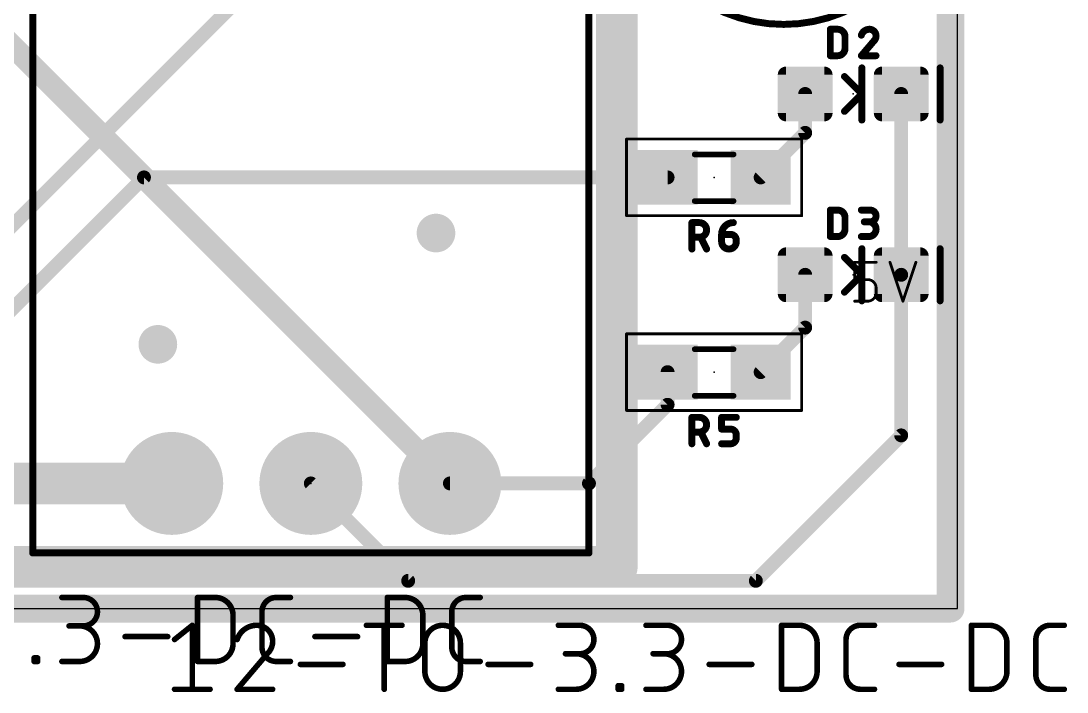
# Model space of a CAD drawing. Extents: x -0.3 to 81.4, y -1.5 to 30.2.
# Drawn here: x 62.27 to 81.38, y -1.52 to 10.73 of the extents above; entities that cross this region are included whole.
import ezdxf

# ---------------------------------------------------------------- set-up
doc = ezdxf.new("R2010")
doc.units = 0
for name, color, linetype in [('1', 12, 'CONTINUOUS'), ('16', 132, 'CONTINUOUS'), ('17', 110, 'CONTINUOUS'), ('18', 110, 'CONTINUOUS'), ('20', 31, 'CONTINUOUS'), ('21', 253, 'CONTINUOUS'), ('23', 53, 'CONTINUOUS'), ('25', 253, 'CONTINUOUS'), ('39', 12, 'CONTINUOUS'), ('51', 253, 'CONTINUOUS')]:
    doc.layers.add(name, color=color, linetype=linetype)

# ---------------------------------------------------------------- blocks, each defined once
blk = doc.blocks.new('RECT160000X160000R30')
at = {"const_width": 0.15}
blk.add_lwpolyline([(0.425, -0.35), (0.425, 0.35, 0.4142), (0.35, 0.425), (-0.35, 0.425, 0.4142), (-0.425, 0.35), (-0.425, -0.35, 0.4142), (-0.35, -0.425), (0.35, -0.425, 0.4142)], format="xyb", close=True, dxfattribs=at)
blk.add_solid([(-0.3754, -0.3754), (0.3754, -0.3754), (-0.3754, 0.3754), (0.3754, 0.3754)])
blk = doc.blocks.new('RECT')
blk.add_solid([(-0.5, -0.5), (0.5, -0.5), (-0.5, 0.5), (0.5, 0.5)])
blk = doc.blocks.new('ROUNDP')
at = {"const_width": 0.5}
blk.add_lwpolyline([(0, -0.25, 1), (0, 0.25, 1), (0, -0.25)], format="xyb", dxfattribs=at)
blk = doc.blocks.new('ROUNDV')
at = {"const_width": 0.5}
blk.add_lwpolyline([(0, -0.25, 1), (0, 0.25, 1), (0, -0.25)], format="xyb", dxfattribs=at)

msp = doc.modelspace()

# ---------------------------------------------------------------- linework, layer by layer
at = {"layer": '1'}
for points, const_width in [([(79.248, 29.972), (79.248, 0)], 0.508), ([(59.436, 4.318), (69.342, 14.224)], 0.254), ([(76.593, 8.687), (76.593, 9.398)], 0.254), ([(78.347, 6.096), (78.347, 9.398)], 0.254), ([(75.78, 7.874), (76.593, 8.687)], 0.254), ([(59.436, 2.794), (64.516, 7.874)], 0.254), ([(64.516, 7.874), (74.08, 7.874)], 0.254), ([(76.593, 5.131), (76.593, 6.096)], 0.254), ([(78.347, 3.163), (78.347, 6.096)], 0.254), ([(75.78, 4.318), (76.593, 5.131)], 0.254), ([(74.08, 3.722), (74.08, 4.318)], 0.254), ([(72.644, 2.286), (74.08, 3.722)], 0.254), ([(75.692, 0.508), (78.347, 3.163)], 0.254), ([(65.024, 2.286), (61.0833, 2.286)], 0.762), ([(67.564, 2.286), (69.342, 0.508)], 0.254), ([(70.104, 2.286), (72.644, 2.286)], 0.254), ([(69.342, 0.508), (75.692, 0.508)], 0.254), ([(79.248, 0), (29.464, 0)], 0.508)]:
    msp.add_lwpolyline(points, dxfattribs=dict(at, const_width=const_width))
for points, const_width in [([(76.6565, 9.398, 1), (76.5295, 9.398)], 0.127), ([(78.4105, 9.398, 1), (78.2835, 9.398)], 0.127), ([(76.6379, 8.6421, 1), (76.5481, 8.7319)], 0.127), ([(76.5295, 8.687, 1), (76.6565, 8.687)], 0.127), ([(64.516, 7.9375, 1), (64.516, 7.8105)], 0.127), ([(64.5609, 7.8291, 1), (64.4711, 7.9189)], 0.127), ([(74.08, 7.8105, 1), (74.08, 7.9375)], 0.127), ([(75.7351, 7.9189, 1), (75.8249, 7.8291)], 0.127), ([(76.6565, 6.096, 1), (76.5295, 6.096)], 0.127), ([(78.4105, 6.096, 1), (78.2835, 6.096)], 0.127), ([(78.2835, 6.096, 1), (78.4105, 6.096)], 0.127), ([(76.5295, 5.131, 1), (76.6565, 5.131)], 0.127), ([(76.6379, 5.0861, 1), (76.5481, 5.1759)], 0.127), ([(74.1435, 4.318, 1), (74.0165, 4.318)], 0.127), ([(75.7351, 4.3629, 1), (75.8249, 4.2731)], 0.127), ([(74.1249, 3.6771, 1), (74.0351, 3.7669)], 0.127), ([(74.0165, 3.722, 1), (74.1435, 3.722)], 0.127), ([(78.3919, 3.1181, 1), (78.3021, 3.2079)], 0.127), ([(78.2835, 3.163, 1), (78.4105, 3.163)], 0.127), ([(65.024, 2.0955, 1), (65.024, 2.4765)], 0.381), ([(67.6089, 2.3309, 1), (67.5191, 2.2411)], 0.127), ([(70.104, 2.3495, 1), (70.104, 2.2225)], 0.127), ([(72.5991, 2.3309, 1), (72.6889, 2.2411)], 0.127), ([(72.644, 2.2225, 1), (72.644, 2.3495)], 0.127), ([(69.342, 0.5715, 1), (69.342, 0.4445)], 0.127), ([(69.2971, 0.4631, 1), (69.3869, 0.5529)], 0.127), ([(75.6471, 0.5529, 1), (75.7369, 0.4631)], 0.127), ([(75.692, 0.4445, 1), (75.692, 0.5715)], 0.127), ([(79.248, -0.127, 1), (79.248, 0.127)], 0.254), ([(79.121, 0, 1), (79.375, 0)], 0.254)]:
    msp.add_lwpolyline(points, format="xyb", dxfattribs=dict(at, const_width=const_width))
at = {"layer": '16'}
for points, const_width in [([(73.152, 0.762), (73.152, 28.194)], 0.762), ([(70.104, 2.286), (60.96, 11.43)], 0.4064), ([(29.972, 0.762), (73.152, 0.762)], 0.762)]:
    msp.add_lwpolyline(points, dxfattribs=dict(at, const_width=const_width))
for points, const_width in [([(70.0322, 2.2142, 1), (70.1758, 2.3578)], 0.2032), ([(73.152, 0.5715, 1), (73.152, 0.9525)], 0.381), ([(72.9615, 0.762, 1), (73.3425, 0.762)], 0.381)]:
    msp.add_lwpolyline(points, format="xyb", dxfattribs=dict(at, const_width=const_width))
at = {"layer": '20'}
for p, q in [((79.375, 0), (79.375, 29.591)), ((0, 0), (79.375, 0))]:
    msp.add_line(p, q, dxfattribs=at)
at = {"layer": '21'}
for points, const_width in [([(62.484, 2.286), (62.484, 18.796)], 0.127), ([(72.644, 18.796), (72.644, 2.286)], 0.127), ([(79.0575, 9.8742), (79.0575, 8.9218)], 0.127), ([(79.0575, 6.5723), (79.0575, 5.6198)], 0.127), ([(77.4954, 6.0085), (77.4954, 6.3246)], 0.0508), ([(77.4954, 6.3246), (77.8905, 6.3246)], 0.0508), ([(78.1417, 6.3246), (78.3788, 5.6134)], 0.0508), ([(78.3788, 5.6134), (78.6158, 6.3246)], 0.0508), ([(77.7325, 6.0085), (77.4954, 6.0085)], 0.0508), ([(77.8905, 5.7714), (77.8905, 5.8505)], 0.0508), ([(77.4954, 5.6134), (77.7325, 5.6134)], 0.0508), ([(62.484, 1.016), (62.484, 2.286)], 0.127), ([(72.644, 1.016), (72.644, 2.286)], 0.127), ([(67.564, 1.016), (62.484, 1.016)], 0.127), ([(67.564, 1.016), (72.644, 1.016)], 0.127)]:
    msp.add_lwpolyline(points, dxfattribs=dict(at, const_width=const_width))
for points, const_width in [([(79.0893, 9.8742, 1), (79.0258, 9.8742)], 0.0635), ([(79.0258, 8.9218, 1), (79.0893, 8.9218)], 0.0635), ([(79.0893, 6.5723, 1), (79.0258, 6.5723)], 0.0635), ([(77.5081, 6.3246, 1), (77.4827, 6.3246)], 0.0254), ([(77.4954, 6.3373, 1), (77.4954, 6.3119)], 0.0254), ([(77.8905, 6.3119, 1), (77.8905, 6.3373)], 0.0254), ([(78.1537, 6.3286, 1), (78.1296, 6.3206)], 0.0254), ([(78.6279, 6.3206, 1), (78.6038, 6.3286)], 0.0254), ([(77.4954, 6.0212, 1), (77.4954, 5.9958)], 0.0254), ([(77.4827, 6.0085, 1), (77.5081, 6.0085)], 0.0254), ([(77.8905, 5.8505, 0.4142), (77.7325, 6.0085)], 0.0508), ([(77.7325, 6.0212, 1), (77.7325, 5.9958)], 0.0254), ([(77.7325, 5.9958, 1), (77.7325, 6.0212)], 0.0254), ([(77.7325, 5.6134, 0.4142), (77.8905, 5.7714)], 0.0508), ([(77.9032, 5.8505, 1), (77.8778, 5.8505)], 0.0254), ([(77.8778, 5.8505, 1), (77.9032, 5.8505)], 0.0254), ([(77.9032, 5.7714, 1), (77.8778, 5.7714)], 0.0254), ([(77.8778, 5.7714, 1), (77.9032, 5.7714)], 0.0254), ([(77.4954, 5.6261, 1), (77.4954, 5.6007)], 0.0254), ([(77.7325, 5.6261, 1), (77.7325, 5.6007)], 0.0254), ([(77.7325, 5.6007, 1), (77.7325, 5.6261)], 0.0254), ([(78.3667, 5.6174, 1), (78.3908, 5.6094)], 0.0254), ([(78.3667, 5.6094, 1), (78.3908, 5.6174)], 0.0254), ([(79.0258, 5.6198, 1), (79.0893, 5.6198)], 0.0635), ([(62.5158, 2.286, 1), (62.4522, 2.286)], 0.0635), ([(62.4522, 2.286, 1), (62.5158, 2.286)], 0.0635), ([(72.6758, 2.286, 1), (72.6123, 2.286)], 0.0635), ([(72.6123, 2.286, 1), (72.6758, 2.286)], 0.0635), ([(62.4522, 1.016, 1), (62.5158, 1.016)], 0.0635), ([(62.484, 1.0477, 1), (62.484, 0.9843)], 0.0635), ([(67.564, 1.0477, 1), (67.564, 0.9843)], 0.0635), ([(67.564, 0.9843, 1), (67.564, 1.0477)], 0.0635), ([(72.6123, 1.016, 1), (72.6758, 1.016)], 0.0635), ([(72.644, 0.9843, 1), (72.644, 1.0477)], 0.0635)]:
    msp.add_lwpolyline(points, format="xyb", dxfattribs=dict(at, const_width=const_width))
at = {"layer": '23'}
for p in [(77.47, 9.398), (74.93, 7.874), (77.47, 6.096), (74.93, 4.318), (67.564, 2.286)]:
    msp.add_point(p, dxfattribs=at)
at = {"layer": '25'}
for points, const_width in [([(77.0525, 10.6109, 1), (77.0525, 10.5473)], 0.0635), ([(77.0842, 10.5791, 1), (77.0207, 10.5791)], 0.0635), ([(77.1865, 10.6109, 1), (77.1865, 10.5473)], 0.0635), ([(77.3206, 10.445, 0.4142), (77.1865, 10.5791)], 0.127), ([(77.1865, 10.5473, 1), (77.1865, 10.6109)], 0.0635), ([(77.7669, 10.5791, 0.3252), (77.6194, 10.4719)], 0.127), ([(77.5892, 10.4816, 1), (77.6496, 10.4621)], 0.0635), ([(77.8875, 10.4584, 0.4142), (77.7669, 10.5791)], 0.127), ([(77.7669, 10.6108, 1), (77.7669, 10.5473)], 0.0635), ([(77.7669, 10.5474, 1), (77.7669, 10.6108)], 0.0635), ([(77.8473, 10.3646, 0.2053), (77.8875, 10.4584)], 0.127), ([(77.9193, 10.4584, 1), (77.8558, 10.4584)], 0.0635), ([(77.3523, 10.445, 1), (77.2888, 10.445)], 0.0635), ([(77.2888, 10.445, 1), (77.3523, 10.445)], 0.0635), ([(77.8254, 10.3876, 1), (77.8692, 10.3416)], 0.0635), ([(77.8715, 10.344, 1), (77.8231, 10.3852)], 0.0635), ([(77.8558, 10.4584, 1), (77.9193, 10.4584)], 0.0635), ([(77.0525, 10.1283, 1), (77.0525, 10.0648)], 0.0635), ([(77.0207, 10.0965, 1), (77.0842, 10.0965)], 0.0635), ([(77.1865, 10.0965, 0.4142), (77.3206, 10.2306)], 0.127), ([(77.1865, 10.1282, 1), (77.1865, 10.0648)], 0.0635), ([(77.1865, 10.0648, 1), (77.1865, 10.1283)], 0.0635), ([(77.3523, 10.2306, 1), (77.2888, 10.2306)], 0.0635), ([(77.2888, 10.2306, 1), (77.3523, 10.2306)], 0.0635), ([(77.6194, 10.1283, 1), (77.6194, 10.0648)], 0.0635), ([(77.5952, 10.1171, 1), (77.6436, 10.0759)], 0.0635), ([(77.8875, 10.0648, 1), (77.8875, 10.1283)], 0.0635), ([(77.0525, 7.3089, 1), (77.0525, 7.2454)], 0.0635), ([(77.0842, 7.2771, 1), (77.0207, 7.2771)], 0.0635), ([(77.1865, 7.3089, 1), (77.1865, 7.2454)], 0.0635), ([(77.3206, 7.143, 0.4142), (77.1865, 7.2771)], 0.127), ([(77.1865, 7.2454, 1), (77.1865, 7.3089)], 0.0635), ([(77.6194, 7.3089, 1), (77.6194, 7.2454)], 0.0635), ([(77.7803, 7.3089, 1), (77.7803, 7.2454)], 0.0635), ([(77.7803, 7.0626, 1), (77.7803, 7.2771)], 0.127), ([(77.7803, 7.2454, 1), (77.7803, 7.3089)], 0.0635), ([(74.5248, 7.0803, 1), (74.5248, 7.0168)], 0.0635), ([(74.5566, 7.0485, 1), (74.4931, 7.0485)], 0.0635), ([(74.6589, 7.0803, 1), (74.6589, 7.0168)], 0.0635), ([(74.6589, 6.7804, 1), (74.6589, 7.0485)], 0.127), ([(74.6589, 7.0168, 1), (74.6589, 7.0803)], 0.0635), ([(75.2816, 7.0485, 0.4142), (75.0671, 6.834)], 0.127), ([(75.2816, 7.0168, 1), (75.2816, 7.0802)], 0.0635), ([(77.3523, 7.143, 1), (77.2888, 7.143)], 0.0635), ([(77.2888, 7.143, 1), (77.3523, 7.143)], 0.0635), ([(77.673, 7.0944, 1), (77.673, 7.0309)], 0.0635), ([(77.7535, 6.7945, 1), (77.7535, 7.0626)], 0.127), ([(77.7535, 7.0944, 1), (77.7535, 7.0309)], 0.0635), ([(77.7803, 7.0944, 1), (77.7803, 7.0309)], 0.0635), ([(77.7803, 7.0309, 1), (77.7803, 7.0944)], 0.0635), ([(75.0671, 6.8658, 1), (75.0671, 6.8023)], 0.0635), ([(75.0988, 6.834, 1), (75.0353, 6.834)], 0.0635), ([(75.3352, 6.7268, 0.4142), (75.2279, 6.834)], 0.127), ([(75.2279, 6.8658, 1), (75.2279, 6.8023)], 0.0635), ([(75.2279, 6.8023, 1), (75.2279, 6.8658)], 0.0635), ([(77.1865, 6.7945, 0.4142), (77.3206, 6.9286)], 0.127), ([(77.3523, 6.9286, 1), (77.2888, 6.9286)], 0.0635), ([(77.2888, 6.9286, 1), (77.3523, 6.9286)], 0.0635), ([(74.5248, 6.8121, 1), (74.5248, 6.7486)], 0.0635), ([(74.6589, 6.8121, 1), (74.6589, 6.7486)], 0.0635), ([(74.7141, 6.7946, 1), (74.6573, 6.7662)], 0.0635), ([(74.6589, 6.7486, 1), (74.6589, 6.8121)], 0.0635), ([(75.0353, 6.834, 1), (75.0988, 6.834)], 0.0635), ([(75.0671, 6.7, 1), (75.3352, 6.7)], 0.127), ([(75.0988, 6.7, 1), (75.0353, 6.7)], 0.0635), ([(75.0353, 6.7, 1), (75.0988, 6.7)], 0.0635), ([(75.3669, 6.7268, 1), (75.3034, 6.7268)], 0.0635), ([(75.3669, 6.7, 1), (75.3034, 6.7)], 0.0635), ([(75.3034, 6.7268, 1), (75.3669, 6.7268)], 0.0635), ([(75.3034, 6.7, 1), (75.3669, 6.7)], 0.0635), ([(77.0525, 6.8262, 1), (77.0525, 6.7628)], 0.0635), ([(77.0207, 6.7945, 1), (77.0842, 6.7945)], 0.0635), ([(77.1865, 6.8262, 1), (77.1865, 6.7628)], 0.0635), ([(77.1865, 6.7628, 1), (77.1865, 6.8262)], 0.0635), ([(77.6194, 6.8262, 1), (77.6194, 6.7628)], 0.0635), ([(77.7535, 6.8262, 1), (77.7535, 6.7628)], 0.0635), ([(77.7535, 6.7628, 1), (77.7535, 6.8262)], 0.0635), ([(74.4931, 6.5659, 1), (74.5566, 6.5659)], 0.0635), ([(74.7645, 6.5517, 1), (74.8213, 6.5801)], 0.0635), ([(74.5248, 3.5243, 1), (74.5248, 3.4607)], 0.0635), ([(74.5566, 3.4925, 1), (74.4931, 3.4925)], 0.0635), ([(74.6589, 3.5243, 1), (74.6589, 3.4607)], 0.0635), ([(74.6589, 3.2244, 1), (74.6589, 3.4925)], 0.127), ([(74.6589, 3.4607, 1), (74.6589, 3.5243)], 0.0635), ([(75.0671, 3.5243, 1), (75.0671, 3.4607)], 0.0635), ([(75.0988, 3.4925, 1), (75.0353, 3.4925)], 0.0635), ([(75.3352, 3.4607, 1), (75.3352, 3.5243)], 0.0635), ([(74.5248, 3.2561, 1), (74.5248, 3.1926)], 0.0635), ([(74.6589, 3.2561, 1), (74.6589, 3.1926)], 0.0635), ([(74.7141, 3.2386, 1), (74.6573, 3.2102)], 0.0635), ([(74.6589, 3.1926, 1), (74.6589, 3.2561)], 0.0635), ([(75.0671, 3.3098, 1), (75.0671, 3.2463)], 0.0635), ([(75.0353, 3.278, 1), (75.0988, 3.278)], 0.0635), ([(75.2279, 3.3098, 1), (75.2279, 3.2463)], 0.0635), ([(75.3352, 3.1708, 0.4142), (75.2279, 3.278)], 0.127), ([(75.2279, 3.2463, 1), (75.2279, 3.3098)], 0.0635), ([(75.0671, 3.0417, 1), (75.0671, 2.9781)], 0.0635), ([(75.2279, 3.0417, 1), (75.2279, 2.9781)], 0.0635), ([(75.2279, 3.0099, 0.4142), (75.3352, 3.1171)], 0.127), ([(75.2279, 2.9781, 1), (75.2279, 3.0417)], 0.0635), ([(75.3669, 3.1708, 1), (75.3034, 3.1708)], 0.0635), ([(75.3034, 3.1708, 1), (75.3669, 3.1708)], 0.0635), ([(75.3669, 3.1171, 1), (75.3034, 3.1171)], 0.0635), ([(75.3034, 3.1171, 1), (75.3669, 3.1171)], 0.0635), ([(74.4931, 3.0099, 1), (74.5566, 3.0099)], 0.0635), ([(74.7645, 2.9957, 1), (74.8213, 3.0241)], 0.0635), ([(63.0174, 0.2286, 1), (63.0174, 0.1778)], 0.0508), ([(63.4068, -0.3161, 1), (63.4068, 0.2032)], 0.1016), ([(63.4068, 0.2286, 1), (63.4068, 0.1778)], 0.0508), ([(63.4068, 0.1778, 1), (63.4068, 0.2286)], 0.0508), ([(65.5193, 0.2032, 1), (65.4685, 0.2032)], 0.0508), ([(65.4939, 0.2286, 1), (65.4939, 0.1778)], 0.0508), ([(66.143, -0.1214, 0.4142), (65.8184, 0.2032)], 0.1016), ([(65.8184, 0.2286, 1), (65.8184, 0.1778)], 0.0508), ([(65.8184, 0.1778, 1), (65.8184, 0.2286)], 0.0508), ([(66.9313, 0.2032, 0.4142), (66.6717, -0.0564)], 0.1016), ([(66.9313, 0.2286, 1), (66.9313, 0.1778)], 0.0508), ([(66.9313, 0.1778, 1), (66.9313, 0.2286)], 0.0508), ([(67.1909, 0.1778, 1), (67.1909, 0.2286)], 0.0508), ([(68.9864, 0.2032, 1), (68.9356, 0.2032)], 0.0508), ([(68.961, 0.2286, 1), (68.961, 0.1778)], 0.0508), ([(69.6101, -0.1214, 0.4142), (69.2855, 0.2032)], 0.1016), ([(69.2855, 0.2286, 1), (69.2855, 0.1778)], 0.0508), ([(69.2855, 0.1778, 1), (69.2855, 0.2286)], 0.0508), ([(70.3984, 0.2032, 0.4142), (70.1388, -0.0564)], 0.1016), ([(70.3984, 0.2286, 1), (70.3984, 0.1778)], 0.0508), ([(70.3984, 0.1778, 1), (70.3984, 0.2286)], 0.0508), ([(70.658, 0.1778, 1), (70.658, 0.2286)], 0.0508), ([(66.1684, -0.1214, 1), (66.1176, -0.1214)], 0.0508), ([(66.1176, -0.1214, 1), (66.1684, -0.1214)], 0.0508), ([(66.6971, -0.0564, 1), (66.6463, -0.0564)], 0.0508), ([(66.6463, -0.0564, 1), (66.6971, -0.0564)], 0.0508), ([(69.6355, -0.1214, 1), (69.5847, -0.1214)], 0.0508), ([(69.5847, -0.1214, 1), (69.6355, -0.1214)], 0.0508), ([(70.1642, -0.0564, 1), (70.1134, -0.0564)], 0.0508), ([(70.1134, -0.0564, 1), (70.1642, -0.0564)], 0.0508), ([(63.1472, -0.2907, 1), (63.1472, -0.3415)], 0.0508), ([(63.3419, -0.9652, 1), (63.3419, -0.3161)], 0.1016), ([(63.3419, -0.2907, 1), (63.3419, -0.3415)], 0.0508), ([(63.4068, -0.2907, 1), (63.4068, -0.3415)], 0.0508), ([(63.4068, -0.3415, 1), (63.4068, -0.2907)], 0.0508), ([(65.4248, -0.3048, 1), (65.374, -0.3048)], 0.0508), ([(65.4152, -0.3246, 1), (65.3835, -0.285)], 0.0508), ([(66.5748, -0.3048, 0.3252), (66.2178, -0.5644)], 0.1016), ([(66.8669, -0.5969, 0.4142), (66.5748, -0.3048)], 0.1016), ([(66.5748, -0.2794, 1), (66.5748, -0.3302)], 0.0508), ([(66.5748, -0.3302, 1), (66.5748, -0.2794)], 0.0508), ([(68.58, -0.2794, 1), (68.58, -0.3302)], 0.0508), ([(68.9299, -0.3048, 1), (68.8791, -0.3048)], 0.0508), ([(69.2291, -0.3302, 1), (69.2291, -0.2794)], 0.0508), ([(70.2959, -0.6294, 1), (69.6468, -0.6294)], 0.1016), ([(72.0852, -0.2794, 1), (72.0852, -0.3302)], 0.0508), ([(72.4747, -0.8241, 1), (72.4747, -0.3048)], 0.1016), ([(72.4747, -0.2794, 1), (72.4747, -0.3302)], 0.0508), ([(72.4747, -0.3302, 1), (72.4747, -0.2794)], 0.0508), ([(73.6854, -0.2794, 1), (73.6854, -0.3302)], 0.0508), ([(74.0748, -0.8241, 1), (74.0748, -0.3048)], 0.1016), ([(74.0748, -0.2794, 1), (74.0748, -0.3302)], 0.0508), ([(74.0748, -0.3302, 1), (74.0748, -0.2794)], 0.0508), ([(76.1873, -0.3048, 1), (76.1365, -0.3048)], 0.0508), ([(76.1619, -0.2794, 1), (76.1619, -0.3302)], 0.0508), ([(76.811, -0.6294, 0.4142), (76.4864, -0.3048)], 0.1016), ([(76.4864, -0.2794, 1), (76.4864, -0.3302)], 0.0508), ([(76.4864, -0.3302, 1), (76.4864, -0.2794)], 0.0508), ([(77.5993, -0.3048, 0.4142), (77.3397, -0.5644)], 0.1016), ([(77.5993, -0.2794, 1), (77.5993, -0.3302)], 0.0508), ([(77.5993, -0.3302, 1), (77.5993, -0.2794)], 0.0508), ([(77.8589, -0.3302, 1), (77.8589, -0.2794)], 0.0508), ([(79.6544, -0.3048, 1), (79.6036, -0.3048)], 0.0508), ([(79.629, -0.2794, 1), (79.629, -0.3302)], 0.0508), ([(80.2781, -0.6294, 0.4142), (79.9535, -0.3048)], 0.1016), ([(79.9535, -0.2794, 1), (79.9535, -0.3302)], 0.0508), ([(79.9535, -0.3302, 1), (79.9535, -0.2794)], 0.0508), ([(81.0664, -0.3048, 0.4142), (80.8068, -0.5644)], 0.1016), ([(81.0664, -0.2794, 1), (81.0664, -0.3302)], 0.0508), ([(81.0664, -0.3302, 1), (81.0664, -0.2794)], 0.0508), ([(81.326, -0.3302, 1), (81.326, -0.2794)], 0.0508), ([(64.1717, -0.4854, 1), (64.1717, -0.5362)], 0.0508), ([(64.9506, -0.5362, 1), (64.9506, -0.4854)], 0.0508), ([(65.0589, -0.5446, 1), (65.0907, -0.5843)], 0.0508), ([(66.1936, -0.5566, 1), (66.242, -0.5723)], 0.0508), ([(66.7695, -0.8241, 0.2053), (66.8669, -0.5969)], 0.1016), ([(66.8923, -0.5969, 1), (66.8415, -0.5969)], 0.0508), ([(66.8415, -0.5969, 1), (66.8923, -0.5969)], 0.0508), ([(67.6388, -0.4854, 1), (67.6388, -0.5362)], 0.0508), ([(68.4177, -0.5362, 1), (68.4177, -0.4854)], 0.0508), ([(77.3651, -0.5644, 1), (77.3143, -0.5644)], 0.0508), ([(77.3143, -0.5644, 1), (77.3651, -0.5644)], 0.0508), ([(80.8322, -0.5644, 1), (80.7814, -0.5644)], 0.0508), ([(80.7814, -0.5644, 1), (80.8322, -0.5644)], 0.0508), ([(65.8184, -0.9652, 0.4142), (66.143, -0.6406)], 0.1016), ([(66.1684, -0.6406, 1), (66.1176, -0.6406)], 0.0508), ([(66.1176, -0.6406, 1), (66.1684, -0.6406)], 0.0508), ([(66.6717, -0.7056, 0.4142), (66.9313, -0.9652)], 0.1016), ([(66.6971, -0.7056, 1), (66.6463, -0.7056)], 0.0508), ([(66.6463, -0.7056, 1), (66.6971, -0.7056)], 0.0508), ([(69.2855, -0.9652, 0.4142), (69.6101, -0.6406)], 0.1016), ([(69.6355, -0.6406, 1), (69.5847, -0.6406)], 0.0508), ([(69.5847, -0.6406, 1), (69.6355, -0.6406)], 0.0508), ([(69.6722, -0.6294, 1), (69.6214, -0.6294)], 0.0508), ([(69.6214, -0.6294, 1), (69.6722, -0.6294)], 0.0508), ([(70.1388, -0.7056, 0.4142), (70.3984, -0.9652)], 0.1016), ([(70.1642, -0.7056, 1), (70.1134, -0.7056)], 0.0508), ([(70.1134, -0.7056, 1), (70.1642, -0.7056)], 0.0508), ([(70.3213, -0.6294, 1), (70.2705, -0.6294)], 0.0508), ([(70.2705, -0.6294, 1), (70.3213, -0.6294)], 0.0508), ([(76.8364, -0.6294, 1), (76.7856, -0.6294)], 0.0508), ([(76.7856, -0.6294, 1), (76.8364, -0.6294)], 0.0508), ([(80.3035, -0.6294, 1), (80.2527, -0.6294)], 0.0508), ([(80.2527, -0.6294, 1), (80.3035, -0.6294)], 0.0508), ([(62.5348, -0.9003, 1), (62.484, -0.9003)], 0.0508), ([(62.5094, -0.8749, 1), (62.5094, -0.9257)], 0.0508), ([(62.5094, -0.9398, 1), (62.5094, -0.9906)], 0.0508), ([(62.484, -0.9652, 1), (62.5348, -0.9652)], 0.0508), ([(62.5997, -0.9003, 1), (62.5489, -0.9003)], 0.0508), ([(62.5489, -0.9652, 1), (62.5997, -0.9652)], 0.0508), ([(62.5743, -0.9257, 1), (62.5743, -0.8749)], 0.0508), ([(62.5743, -0.9906, 1), (62.5743, -0.9398)], 0.0508), ([(63.0174, -0.9398, 1), (63.0174, -0.9906)], 0.0508), ([(63.3419, -0.9398, 1), (63.3419, -0.9906)], 0.0508), ([(63.3419, -0.9906, 1), (63.3419, -0.9398)], 0.0508), ([(65.4939, -0.9398, 1), (65.4939, -0.9906)], 0.0508), ([(65.4685, -0.9652, 1), (65.5193, -0.9652)], 0.0508), ([(65.8184, -0.9398, 1), (65.8184, -0.9906)], 0.0508), ([(65.8184, -0.9906, 1), (65.8184, -0.9398)], 0.0508), ([(66.752, -0.8057, 1), (66.7871, -0.8425)], 0.0508), ([(66.7889, -0.8405, 1), (66.7502, -0.8076)], 0.0508), ([(66.9313, -0.9398, 1), (66.9313, -0.9906)], 0.0508), ([(66.9313, -0.9906, 1), (66.9313, -0.9398)], 0.0508), ([(67.1909, -0.9906, 1), (67.1909, -0.9398)], 0.0508), ([(68.961, -0.9398, 1), (68.961, -0.9906)], 0.0508), ([(68.9356, -0.9652, 1), (68.9864, -0.9652)], 0.0508), ([(69.2855, -0.9398, 1), (69.2855, -0.9906)], 0.0508), ([(69.2855, -0.9906, 1), (69.2855, -0.9398)], 0.0508), ([(70.3984, -0.9398, 1), (70.3984, -0.9906)], 0.0508), ([(70.3984, -0.9906, 1), (70.3984, -0.9398)], 0.0508), ([(70.658, -0.9906, 1), (70.658, -0.9398)], 0.0508), ([(72.215, -0.7987, 1), (72.215, -0.8495)], 0.0508), ([(72.4097, -1.4732, 1), (72.4097, -0.8241)], 0.1016), ([(72.4097, -0.7987, 1), (72.4097, -0.8495)], 0.0508), ([(72.4747, -0.7987, 1), (72.4747, -0.8495)], 0.0508), ([(72.4747, -0.8495, 1), (72.4747, -0.7987)], 0.0508), ([(73.8152, -0.7987, 1), (73.8152, -0.8495)], 0.0508), ([(74.0099, -1.4732, 1), (74.0099, -0.8241)], 0.1016), ([(74.0099, -0.7987, 1), (74.0099, -0.8495)], 0.0508), ([(74.0748, -0.7987, 1), (74.0748, -0.8495)], 0.0508), ([(74.0748, -0.8495, 1), (74.0748, -0.7987)], 0.0508), ([(67.3721, -0.9934, 1), (67.3721, -1.0442)], 0.0508), ([(68.151, -1.0442, 1), (68.151, -0.9934)], 0.0508), ([(69.6468, -1.1486, 1), (70.2959, -1.1486)], 0.1016), ([(69.6722, -1.1486, 1), (69.6214, -1.1486)], 0.0508), ([(69.6214, -1.1486, 1), (69.6722, -1.1486)], 0.0508), ([(70.3213, -1.1486, 1), (70.2705, -1.1486)], 0.0508), ([(70.2705, -1.1486, 1), (70.3213, -1.1486)], 0.0508), ([(70.8011, -0.9934, 1), (70.8011, -1.0442)], 0.0508), ([(71.58, -1.0442, 1), (71.58, -0.9934)], 0.0508), ([(74.8397, -0.9934, 1), (74.8397, -1.0442)], 0.0508), ([(75.6186, -1.0442, 1), (75.6186, -0.9934)], 0.0508), ([(76.4864, -1.4732, 0.4142), (76.811, -1.1486)], 0.1016), ([(76.8364, -1.1486, 1), (76.7856, -1.1486)], 0.0508), ([(76.7856, -1.1486, 1), (76.8364, -1.1486)], 0.0508), ([(78.3068, -0.9934, 1), (78.3068, -1.0442)], 0.0508), ([(79.0857, -1.0442, 1), (79.0857, -0.9934)], 0.0508), ([(79.9535, -1.4732, 0.4142), (80.2781, -1.1486)], 0.1016), ([(80.3035, -1.1486, 1), (80.2527, -1.1486)], 0.0508), ([(80.2527, -1.1486, 1), (80.3035, -1.1486)], 0.0508), ([(77.3397, -1.2136, 0.4142), (77.5993, -1.4732)], 0.1016), ([(77.3651, -1.2136, 1), (77.3143, -1.2136)], 0.0508), ([(77.3143, -1.2136, 1), (77.3651, -1.2136)], 0.0508), ([(80.8068, -1.2136, 0.4142), (81.0664, -1.4732)], 0.1016), ([(80.8322, -1.2136, 1), (80.7814, -1.2136)], 0.0508), ([(80.7814, -1.2136, 1), (80.8322, -1.2136)], 0.0508), ([(65.0748, -1.4478, 1), (65.0748, -1.4986)], 0.0508), ([(65.374, -1.4732, 1), (65.4248, -1.4732)], 0.0508), ([(65.7239, -1.4986, 1), (65.7239, -1.4478)], 0.0508), ([(66.1984, -1.4567, 1), (66.2372, -1.4897)], 0.0508), ([(66.2178, -1.4478, 1), (66.2178, -1.4986)], 0.0508), ([(66.8669, -1.4986, 1), (66.8669, -1.4478)], 0.0508), ([(68.8791, -1.4732, 1), (68.9299, -1.4732)], 0.0508), ([(72.0852, -1.4478, 1), (72.0852, -1.4986)], 0.0508), ([(72.4097, -1.4478, 1), (72.4097, -1.4986)], 0.0508), ([(72.4097, -1.4986, 1), (72.4097, -1.4478)], 0.0508), ([(73.2028, -1.4083, 1), (73.152, -1.4083)], 0.0508), ([(73.1774, -1.3829, 1), (73.1774, -1.4337)], 0.0508), ([(73.1774, -1.4478, 1), (73.1774, -1.4986)], 0.0508), ([(73.152, -1.4732, 1), (73.2028, -1.4732)], 0.0508), ([(73.2677, -1.4083, 1), (73.2169, -1.4083)], 0.0508), ([(73.2169, -1.4732, 1), (73.2677, -1.4732)], 0.0508), ([(73.2423, -1.4337, 1), (73.2423, -1.3829)], 0.0508), ([(73.2423, -1.4986, 1), (73.2423, -1.4478)], 0.0508), ([(73.6854, -1.4478, 1), (73.6854, -1.4986)], 0.0508), ([(74.0099, -1.4478, 1), (74.0099, -1.4986)], 0.0508), ([(74.0099, -1.4986, 1), (74.0099, -1.4478)], 0.0508), ([(76.1619, -1.4478, 1), (76.1619, -1.4986)], 0.0508), ([(76.1365, -1.4732, 1), (76.1873, -1.4732)], 0.0508), ([(76.4864, -1.4478, 1), (76.4864, -1.4986)], 0.0508), ([(76.4864, -1.4986, 1), (76.4864, -1.4478)], 0.0508), ([(77.5993, -1.4478, 1), (77.5993, -1.4986)], 0.0508), ([(77.5993, -1.4986, 1), (77.5993, -1.4478)], 0.0508), ([(77.8589, -1.4986, 1), (77.8589, -1.4478)], 0.0508), ([(79.629, -1.4478, 1), (79.629, -1.4986)], 0.0508), ([(79.6036, -1.4732, 1), (79.6544, -1.4732)], 0.0508), ([(79.9535, -1.4478, 1), (79.9535, -1.4986)], 0.0508), ([(79.9535, -1.4986, 1), (79.9535, -1.4478)], 0.0508), ([(81.0664, -1.4478, 1), (81.0664, -1.4986)], 0.0508), ([(81.0664, -1.4986, 1), (81.0664, -1.4478)], 0.0508), ([(81.326, -1.4986, 1), (81.326, -1.4478)], 0.0508)]:
    msp.add_lwpolyline(points, format="xyb", dxfattribs=dict(at, const_width=const_width))
for points, const_width in [([(77.0525, 10.0965), (77.0525, 10.5791)], 0.127), ([(77.0525, 10.5791), (77.1865, 10.5791)], 0.127), ([(77.3206, 10.445), (77.3206, 10.2306)], 0.127), ([(77.8473, 10.3646), (77.6194, 10.0965)], 0.127), ([(77.1865, 10.0965), (77.0525, 10.0965)], 0.127), ([(77.6194, 10.0965), (77.8875, 10.0965)], 0.127), ([(77.0525, 6.7945), (77.0525, 7.2771)], 0.127), ([(77.0525, 7.2771), (77.1865, 7.2771)], 0.127), ([(77.6194, 7.2771), (77.7803, 7.2771)], 0.127), ([(74.5248, 6.5659), (74.5248, 7.0485)], 0.127), ([(74.5248, 7.0485), (74.6589, 7.0485)], 0.127), ([(77.3206, 7.143), (77.3206, 6.9286)], 0.127), ([(77.7803, 7.0626), (77.673, 7.0626)], 0.127), ([(75.0671, 6.834), (75.2279, 6.834)], 0.127), ([(75.0671, 6.7), (75.0671, 6.834)], 0.127), ([(74.6589, 6.7804), (74.5248, 6.7804)], 0.127), ([(74.7929, 6.5659), (74.6857, 6.7804)], 0.127), ([(75.3352, 6.7268), (75.3352, 6.7)], 0.127), ([(77.1865, 6.7945), (77.0525, 6.7945)], 0.127), ([(77.6194, 6.7945), (77.7535, 6.7945)], 0.127), ([(74.5248, 3.0099), (74.5248, 3.4925)], 0.127), ([(74.5248, 3.4925), (74.6589, 3.4925)], 0.127), ([(75.0671, 3.278), (75.0671, 3.4925)], 0.127), ([(75.0671, 3.4925), (75.3352, 3.4925)], 0.127), ([(74.6589, 3.2244), (74.5248, 3.2244)], 0.127), ([(74.7929, 3.0099), (74.6857, 3.2244)], 0.127), ([(75.2279, 3.278), (75.0671, 3.278)], 0.127), ([(75.0671, 3.0099), (75.2279, 3.0099)], 0.127), ([(75.3352, 3.1171), (75.3352, 3.1708)], 0.127), ([(63.0174, 0.2032), (63.4068, 0.2032)], 0.1016), ([(65.4939, -0.9652), (65.4939, 0.2032)], 0.1016), ([(65.4939, 0.2032), (65.8184, 0.2032)], 0.1016), ([(66.9313, 0.2032), (67.1909, 0.2032)], 0.1016), ([(68.961, -0.9652), (68.961, 0.2032)], 0.1016), ([(68.961, 0.2032), (69.2855, 0.2032)], 0.1016), ([(70.3984, 0.2032), (70.658, 0.2032)], 0.1016), ([(66.143, -0.1214), (66.143, -0.6406)], 0.1016), ([(66.6717, -0.7056), (66.6717, -0.0564)], 0.1016), ([(69.6101, -0.1214), (69.6101, -0.6406)], 0.1016), ([(70.1388, -0.7056), (70.1388, -0.0564)], 0.1016), ([(63.4068, -0.3161), (63.1472, -0.3161)], 0.1016), ([(65.0748, -0.5644), (65.3994, -0.3048)], 0.1016), ([(65.3994, -0.3048), (65.3994, -1.4732)], 0.1016), ([(68.58, -0.3048), (69.2291, -0.3048)], 0.1016), ([(68.9045, -1.4732), (68.9045, -0.3048)], 0.1016), ([(72.0852, -0.3048), (72.4747, -0.3048)], 0.1016), ([(73.6854, -0.3048), (74.0748, -0.3048)], 0.1016), ([(76.1619, -1.4732), (76.1619, -0.3048)], 0.1016), ([(76.1619, -0.3048), (76.4864, -0.3048)], 0.1016), ([(77.5993, -0.3048), (77.8589, -0.3048)], 0.1016), ([(79.629, -1.4732), (79.629, -0.3048)], 0.1016), ([(79.629, -0.3048), (79.9535, -0.3048)], 0.1016), ([(81.0664, -0.3048), (81.326, -0.3048)], 0.1016), ([(64.1717, -0.5108), (64.9506, -0.5108)], 0.1016), ([(67.6388, -0.5108), (68.4177, -0.5108)], 0.1016), ([(77.3397, -1.2136), (77.3397, -0.5644)], 0.1016), ([(80.8068, -1.2136), (80.8068, -0.5644)], 0.1016), ([(69.6468, -1.1486), (69.6468, -0.6294)], 0.1016), ([(70.2959, -0.6294), (70.2959, -1.1486)], 0.1016), ([(76.811, -0.6294), (76.811, -1.1486)], 0.1016), ([(80.2781, -0.6294), (80.2781, -1.1486)], 0.1016), ([(62.5094, -0.9652), (62.5094, -0.9003)], 0.1016), ([(62.5094, -0.9003), (62.5743, -0.9003)], 0.1016), ([(62.5743, -0.9652), (62.5094, -0.9652)], 0.1016), ([(62.5743, -0.9003), (62.5743, -0.9652)], 0.1016), ([(63.0174, -0.9652), (63.3419, -0.9652)], 0.1016), ([(65.8184, -0.9652), (65.4939, -0.9652)], 0.1016), ([(66.7695, -0.8241), (66.2178, -1.4732)], 0.1016), ([(67.1909, -0.9652), (66.9313, -0.9652)], 0.1016), ([(69.2855, -0.9652), (68.961, -0.9652)], 0.1016), ([(70.658, -0.9652), (70.3984, -0.9652)], 0.1016), ([(72.4747, -0.8241), (72.215, -0.8241)], 0.1016), ([(74.0748, -0.8241), (73.8152, -0.8241)], 0.1016), ([(67.3721, -1.0188), (68.151, -1.0188)], 0.1016), ([(70.8011, -1.0188), (71.58, -1.0188)], 0.1016), ([(74.8397, -1.0188), (75.6186, -1.0188)], 0.1016), ([(78.3068, -1.0188), (79.0857, -1.0188)], 0.1016), ([(65.0748, -1.4732), (65.7239, -1.4732)], 0.1016), ([(66.2178, -1.4732), (66.8669, -1.4732)], 0.1016), ([(72.0852, -1.4732), (72.4097, -1.4732)], 0.1016), ([(73.1774, -1.4732), (73.1774, -1.4083)], 0.1016), ([(73.1774, -1.4083), (73.2423, -1.4083)], 0.1016), ([(73.2423, -1.4732), (73.1774, -1.4732)], 0.1016), ([(73.2423, -1.4083), (73.2423, -1.4732)], 0.1016), ([(73.6854, -1.4732), (74.0099, -1.4732)], 0.1016), ([(76.4864, -1.4732), (76.1619, -1.4732)], 0.1016), ([(77.8589, -1.4732), (77.5993, -1.4732)], 0.1016), ([(79.9535, -1.4732), (79.629, -1.4732)], 0.1016), ([(81.326, -1.4732), (81.0664, -1.4732)], 0.1016)]:
    msp.add_lwpolyline(points, dxfattribs=dict(at, const_width=const_width))
at = {"layer": '39'}
for points, const_width in [([(76.2, 10.668, 1), (76.2, 16.256, 1), (76.2, 10.668)], 0.127), ([(73.3427, 8.574, 1), (73.3173, 8.574)], 0.0254), ([(73.33, 8.5867, 1), (73.33, 8.5613)], 0.0254), ([(76.5427, 8.574, 1), (76.5173, 8.574)], 0.0254), ([(76.53, 8.5613, 1), (76.53, 8.5867)], 0.0254), ([(73.33, 7.1867, 1), (73.33, 7.1613)], 0.0254), ([(73.3173, 7.174, 1), (73.3427, 7.174)], 0.0254), ([(76.5173, 7.174, 1), (76.5427, 7.174)], 0.0254), ([(76.53, 7.1613, 1), (76.53, 7.1867)], 0.0254), ([(73.3427, 5.018, 1), (73.3173, 5.018)], 0.0254), ([(73.33, 5.0307, 1), (73.33, 5.0053)], 0.0254), ([(76.5427, 5.018, 1), (76.5173, 5.018)], 0.0254), ([(76.53, 5.0053, 1), (76.53, 5.0307)], 0.0254), ([(73.33, 3.6307, 1), (73.33, 3.6053)], 0.0254), ([(73.3173, 3.618, 1), (73.3427, 3.618)], 0.0254), ([(76.5173, 3.618, 1), (76.5427, 3.618)], 0.0254), ([(76.53, 3.6053, 1), (76.53, 3.6307)], 0.0254)]:
    msp.add_lwpolyline(points, format="xyb", dxfattribs=dict(at, const_width=const_width))
at = {"layer": '39', "const_width": 0.0508}
for points in [[(73.33, 7.174), (73.33, 8.574)], [(73.33, 8.574), (76.53, 8.574)], [(76.53, 8.574), (76.53, 7.174)], [(76.53, 7.174), (73.33, 7.174)], [(73.33, 3.618), (73.33, 5.018)], [(73.33, 5.018), (76.53, 5.018)], [(76.53, 5.018), (76.53, 3.618)], [(76.53, 3.618), (73.33, 3.618)]]:
    msp.add_lwpolyline(points, dxfattribs=at)
at = {"layer": '51'}
for points, const_width in [([(77.6605, 9.8742, 1), (77.597, 9.8742)], 0.0635), ([(77.3337, 9.738, 1), (77.2888, 9.693)], 0.0635), ([(77.6605, 9.398, 1), (77.597, 9.398)], 0.0635), ([(77.597, 9.398, 1), (77.6605, 9.398)], 0.0635), ([(77.6512, 9.3755, 1), (77.6063, 9.4205)], 0.0635), ([(77.6063, 9.3755, 1), (77.6512, 9.4205)], 0.0635), ([(77.2888, 9.103, 1), (77.3337, 9.058)], 0.0635), ([(77.597, 8.9218, 1), (77.6605, 8.9218)], 0.0635), ([(74.574, 8.3184, 1), (74.574, 8.2676)], 0.0508), ([(75.286, 8.2676, 1), (75.286, 8.3184)], 0.0508), ([(74.574, 7.4674, 1), (74.574, 7.4166)], 0.0508), ([(75.286, 7.4166, 1), (75.286, 7.4674)], 0.0508), ([(77.6605, 6.5723, 1), (77.597, 6.5723)], 0.0635), ([(77.3337, 6.436, 1), (77.2888, 6.391)], 0.0635), ([(77.6605, 6.096, 1), (77.597, 6.096)], 0.0635), ([(77.597, 6.096, 1), (77.6605, 6.096)], 0.0635), ([(77.6512, 6.0735, 1), (77.6063, 6.1185)], 0.0635), ([(77.6063, 6.0735, 1), (77.6512, 6.1185)], 0.0635), ([(77.2888, 5.801, 1), (77.3337, 5.756)], 0.0635), ([(77.597, 5.6198, 1), (77.6605, 5.6198)], 0.0635), ([(74.574, 4.7624, 1), (74.574, 4.7116)], 0.0508), ([(75.286, 4.7116, 1), (75.286, 4.7624)], 0.0508), ([(74.574, 3.9114, 1), (74.574, 3.8606)], 0.0508), ([(75.286, 3.8606, 1), (75.286, 3.9114)], 0.0508)]:
    msp.add_lwpolyline(points, format="xyb", dxfattribs=dict(at, const_width=const_width))
for points, const_width in [([(77.6288, 9.8742), (77.6288, 9.398)], 0.127), ([(77.6288, 9.398), (77.3113, 9.7155)], 0.127), ([(77.6288, 9.398), (77.3113, 9.0805)], 0.127), ([(77.6288, 9.398), (77.6288, 8.9218)], 0.127), ([(75.286, 8.293), (74.574, 8.293)], 0.1016), ([(75.286, 7.442), (74.574, 7.442)], 0.1016), ([(77.6288, 6.5723), (77.6288, 6.096)], 0.127), ([(77.6288, 6.096), (77.3113, 6.4135)], 0.127), ([(77.6288, 6.096), (77.3113, 5.7785)], 0.127), ([(77.6288, 6.096), (77.6288, 5.6198)], 0.127), ([(75.286, 4.737), (74.574, 4.737)], 0.1016), ([(75.286, 3.886), (74.574, 3.886)], 0.1016)]:
    msp.add_lwpolyline(points, dxfattribs=dict(at, const_width=const_width))

# ---------------------------------------------------------------- block references
at = {"layer": '1', "rotation": 270}
for p in [(76.593, 9.398), (78.347, 9.398), (76.593, 6.096), (78.347, 6.096)]:
    msp.add_blockref('RECT160000X160000R30', p, dxfattribs=at)
at = {"layer": '1', "xscale": 1.1, "rotation": 180}
for p in [(74.08, 7.874), (75.78, 7.874), (74.08, 4.318), (75.78, 4.318)]:
    msp.add_blockref('RECT', p, dxfattribs=at)
at = {"layer": '17', "xscale": 1.8796, "yscale": 1.8796, "rotation": 90}
for p in [(65.024, 2.286), (65.024, 2.286), (67.564, 2.286), (67.564, 2.286), (70.104, 2.286), (70.104, 2.286)]:
    msp.add_blockref('ROUNDP', p, dxfattribs=at)
at = {"layer": '18', "xscale": 0.7056, "yscale": 0.7056}
for p in [(69.85, 6.858), (69.85, 6.858), (64.77, 4.826), (64.77, 4.826)]:
    msp.add_blockref('ROUNDV', p, dxfattribs=at)
at = {"layer": '51', "xscale": 0.5001, "yscale": 0.95, "rotation": 180}
for p in [(74.3498, 7.8689), (75.5182, 7.8689), (74.3498, 4.3129), (75.5182, 4.3129)]:
    msp.add_blockref('RECT', p, dxfattribs=at)

doc.saveas('drawing.dxf')
